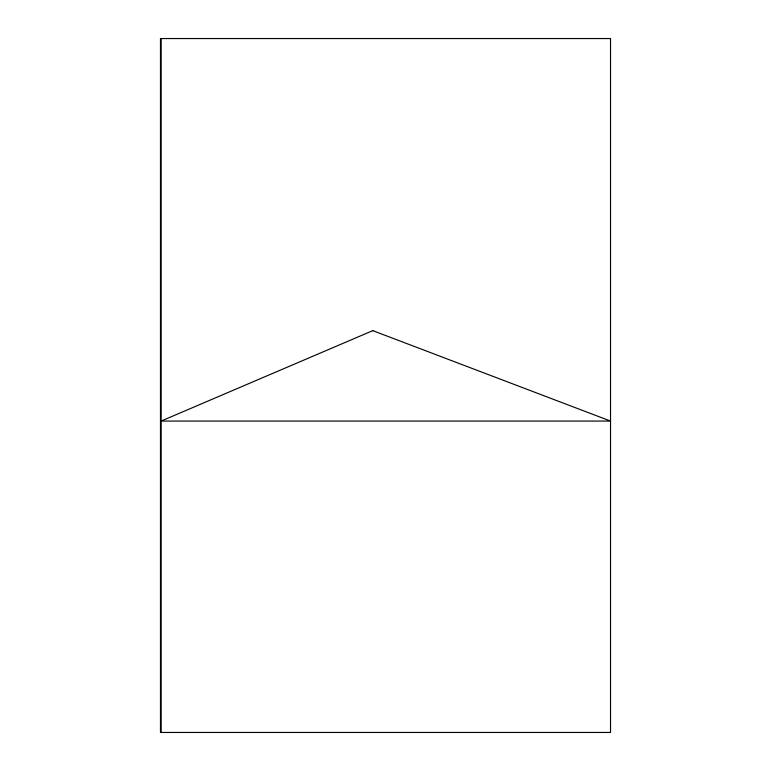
<?xml version="1.0" encoding="UTF-8"?>
<svg xmlns="http://www.w3.org/2000/svg" width="771" height="771" viewBox="0 0 771 771"><rect width="100%" height="100%" fill="white"/><g stroke="black" fill="none" stroke-linecap="round" stroke-linejoin="round"><path stroke-width="1.16" d="M161.12 38.55L161.12 732.45M372.788 330.643L161.12 421.072L610.526 421.072L372.788 330.643M610.526 38.55L160.474 38.55L160.474 732.45L610.526 732.45L610.526 38.55"/></g></svg>
